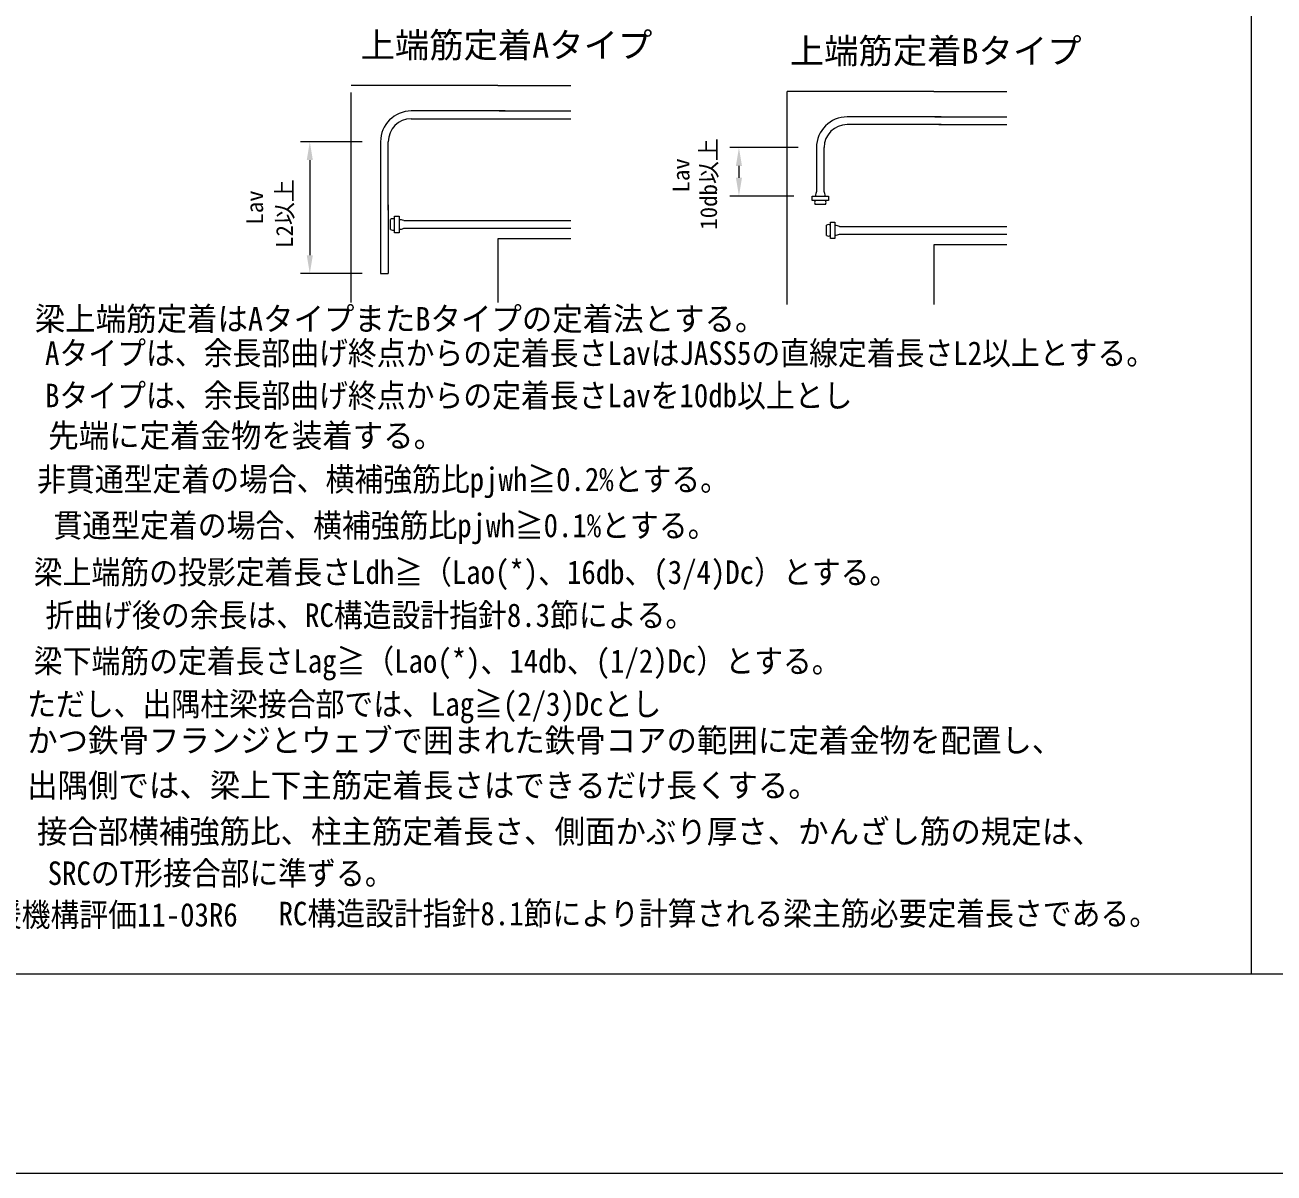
# Model space of a CAD drawing. Units: millimetres, scale not verified. Extents: x -210 to 382, y -132 to 268.
# Drawn here: x -88.3 to 20.9, y -132.2 to -31.8 of the extents above; entities that cross this region are included whole.
import ezdxf
from ezdxf.enums import TextEntityAlignment as Align

# ---------------------------------------------------------------- set-up
doc = ezdxf.new("R2010")
doc.units = ezdxf.units.MM
doc.header["$LTSCALE"] = 2
doc.linetypes.add('LONG_DASHED1', pattern=[7, 6, -1])
for name, color, linetype, lineweight in [('0-0_0', 5, 'Continuous', 18), ('0-3_Defpoints', 7, 'Continuous', 18), ('0-4_寸法', 4, 'Continuous', 18), ('0-6_外枠', 4, 'Continuous', 18), ('0-7_文字', 7, 'Continuous', 20), ('0-9_内枠', 7, 'Continuous', 18), ('0-A_構造', 2, 'Continuous', 18), ('0-D_主筋', 4, 'Continuous', 18)]:
    doc.layers.add(name, color=color, linetype=linetype, lineweight=lineweight)
doc.styles.add('ＭＳ ゴシック', font='')
doc.styles.get('ＭＳ ゴシック').set_extended_font_data('MS Gothic')

msp = doc.modelspace()

# ---------------------------------------------------------------- linework, layer by layer
at = {"layer": '0-0_0', "color": 7}
for p, q in [((-58.795, -42.032), (-64.174, -42.032)), ((-20.702, -42.545), (-26.678, -42.545)), ((-63.374, -43.632), (-63.374, -51.952)), ((-25.878, -44.145), (-25.878, -45.179)), ((-21.086, -46.779), (-26.678, -46.779)), ((-58.795, -53.552), (-64.174, -53.552))]:
    msp.add_line(p, q, dxfattribs=at)
for points in [[(-63.107, -43.632), (-63.641, -43.632), (-63.374, -42.032)], [(-25.611, -44.145), (-26.145, -44.145), (-25.878, -42.545)], [(-25.611, -45.179), (-26.145, -45.179), (-25.878, -46.779)], [(-63.107, -51.952), (-63.641, -51.952), (-63.374, -53.552)]]:
    msp.add_solid(points, dxfattribs=at)
at = {"layer": '0-3_Defpoints', "color": 4}
msp.add_line((-210.346, -132.174), (382.196, -132.174), dxfattribs=at)
at = {"layer": '0-6_外枠'}
msp.add_lwpolyline([(-181.804, 257.826), (-181.804, -114.753), (372.196, -114.753)], dxfattribs=at)
at = {"layer": '0-9_内枠'}
msp.add_line((18.876, 63.644), (18.876, -112.174), dxfattribs=at)
msp.add_lwpolyline([(18.876, 168.245), (18.876, 66.644), (18.876, -114.753)], dxfattribs=at)
at = {"layer": '0-A_構造', "linetype": 'LONG_DASHED1'}
msp.add_line((-59.755, -50.528), (-59.755, -37.125), dxfattribs=at)
at = {"layer": '0-A_構造'}
for p, q in [((-46.955, -37.125), (-59.755, -37.125)), ((-59.755, -56.094), (-59.755, -37.728)), ((-46.955, -37.125), (-40.555, -37.125)), ((-21.662, -56.256), (-21.662, -37.637)), ((-8.862, -37.637), (-21.662, -37.637)), ((-8.862, -37.637), (-2.462, -37.637)), ((-46.955, -50.528), (-46.955, -56.094)), ((-40.555, -50.528), (-46.955, -50.528)), ((-8.862, -51.041), (-8.862, -56.256)), ((-2.462, -51.041), (-8.862, -51.041))]:
    msp.add_line(p, q, dxfattribs=at)
at = {"layer": '0-D_主筋'}
for p, q in [((-46.299, -39.344), (-54.507, -39.344)), ((-54.507, -40.016), (-46.299, -40.016)), ((-46.841, -39.344), (-40.555, -39.344)), ((-46.498, -40.016), (-40.555, -40.016)), ((-8.206, -39.857), (-16.414, -39.857)), ((-8.749, -39.857), (-2.462, -39.857)), ((-8.206, -40.529), (-16.414, -40.529)), ((-8.406, -40.529), (-2.462, -40.529)), ((-57.195, -42.032), (-57.195, -48)), ((-56.523, -48), (-56.523, -42.032)), ((-19.102, -42.545), (-19.102, -46.371)), ((-18.43, -46.372), (-18.43, -42.545)), ((-19.486, -47.163), (-19.486, -46.779)), ((-19.486, -46.779), (-18.047, -46.779)), ((-57.195, -47.44), (-57.195, -53.552)), ((-56.523, -47.536), (-56.523, -53.552)), ((-18.323, -47.518), (-19.21, -47.518)), ((-56.317, -49.708), (-56.317, -48.821)), ((-55.963, -49.984), (-55.963, -48.545)), ((-55.963, -48.545), (-55.579, -48.545)), ((-55.579, -48.545), (-55.579, -49.984)), ((-55.171, -48.929), (-40.555, -48.929)), ((-17.87, -49.057), (-17.486, -49.057)), ((-17.87, -49.057), (-17.486, -49.057)), ((-17.87, -50.496), (-17.87, -49.057)), ((-17.486, -49.057), (-17.486, -50.496)), ((-55.579, -49.984), (-55.963, -49.984)), ((-55.171, -49.6), (-40.555, -49.6)), ((-18.225, -50.22), (-18.225, -49.333)), ((-17.079, -49.441), (-2.462, -49.441)), ((-17.079, -50.112), (-2.462, -50.112)), ((-17.486, -50.496), (-17.87, -50.496)), ((-57.195, -53.552), (-56.523, -53.552))]:
    msp.add_line(p, q, dxfattribs=at)
msp.add_lwpolyline([(-18.047, -46.779), (-18.047, -47.163), (-19.486, -47.163)], dxfattribs=at)
for centre, radius, start, end in [((-54.507, -42.032), 2.688, 90, 180), ((-54.507, -42.032), 2.016, 90, 180), ((-16.414, -42.545), 2.688, 90, 180), ((-16.414, -42.545), 2.016, 90, 180), ((-18.118, -46.792), 1.071, 156.84844, 179.29262), ((-19.415, -46.792), 1.071, 0.70738, 23.15156), ((-18.91, -47.331), 0.354, 151.70158, 211.91417), ((-18.623, -47.331), 0.354, 328.08583, 28.29842), ((-56.13, -49.121), 0.354, 61.70158, 121.91417), ((-55.592, -49.913), 1.071, 66.84844, 89.29262), ((-56.13, -49.408), 0.354, 238.08583, 298.29842), ((-55.592, -48.616), 1.071, 270.70738, 293.15156), ((-18.038, -49.633), 0.354, 61.70158, 121.91417), ((-18.038, -49.633), 0.354, 61.70158, 121.91417), ((-17.5, -50.425), 1.071, 66.84844, 89.29262), ((-17.5, -50.425), 1.071, 66.84844, 89.29262), ((-17.5, -49.128), 1.071, 270.70738, 293.15156), ((-18.038, -49.92), 0.354, 238.08583, 298.29842)]:
    msp.add_arc(centre, radius, start, end, dxfattribs=at)

# ---------------------------------------------------------------- texts
at = {"layer": '0-4_寸法', "color": 7, "style": 'ＭＳ ゴシック'}
for s, p in [('10db以上', (-27.357, -49.722)), ('Lav', (-29.759, -46.469)), ('L2以上', (-64.415, -51.314)), ('Lav', (-67.021, -49.275))]:
    msp.add_text(s, height=1.466, rotation=90, dxfattribs=at).set_placement(p, align=Align.BOTTOM_LEFT)
at = {"layer": '0-7_文字', "style": 'ＭＳ ゴシック'}
for s, p in [('上端筋定着Aタイプ', (-58.939, -35.344)), ('上端筋定着Bタイプ', (-21.432, -35.856))]:
    msp.add_text(s, height=2.199, dxfattribs=at).set_placement(p, align=Align.BOTTOM_LEFT)
for s, width, p in [('①\u3000梁上端筋定着はAタイプまたBタイプの定着法とする。', 0.95, (-92.725, -59.151)), ('\u3000\u3000Aタイプは、余長部曲げ終点からの定着長さLavはJASS5の直線定着長さL2以上とする。', 0.9, (-91.547, -62.149)), ('\u3000\u3000Bタイプは、余長部曲げ終点からの定着長さLavを10db以上とし', 0.9, (-91.547, -65.855)), ('\u3000\u3000先端に定着金物を装着する。', 0.95, (-91.547, -69.361)), ('②\u3000非貫通型定着の場合、横補強筋比pjwh≧0.2%とする。', 0.9, (-92.24, -73.178)), ('\u3000\u3000\u3000貫通型定着の場合、横補強筋比pjwh≧0.1%とする。', 0.9, (-93.331, -77.213)), ('③\u3000梁上端筋の投影定着長さLdh≧（Lao(*)、16db、(3/4)Dc）とする。', 0.9, (-92.532, -81.298)), ('\u3000\u3000折曲げ後の余長は、RC構造設計指針8.3節による。', 0.9, (-91.512, -85.052)), ('④\u3000梁下端筋の定着長さLag≧（Lao(*)、14db、(1/2)Dc）とする。', 0.9, (-92.532, -89.068)), ('ただし、出隅柱梁接合部では、Lag≧(2/3)Dcとし', 0.9, (-88.072, -92.825)), ('かつ鉄骨フランジとウェブで囲まれた鉄骨コアの範囲に定着金物を配置し、', 0.95, (-88.072, -96)), ('出隅側では、梁上下主筋定着長さはできるだけ長くする。', 0.95, (-88.072, -99.931)), ('⑤\u3000接合部横補強筋比、柱主筋定着長さ、側面かぶり厚さ、かんざし筋の規定は、', 0.95, (-92.532, -103.963)), ('\u3000\u3000SRCのT形接合部に準ずる。', 0.9, (-91.319, -107.611)), ('ここにおいて、Lao (*)は一般社団法人建築構造技術支援機構評価11-03R6', 0.9, (-152.798, -111.243)), ('RC構造設計指針8.1節により計算される梁主筋必要定着長さである。', 0.9, (-66.103, -111.134))]:
    msp.add_text(s, height=2.053, dxfattribs=dict(at, width=width)).set_placement(p, align=Align.BOTTOM_LEFT)

doc.saveas('drawing.dxf')
